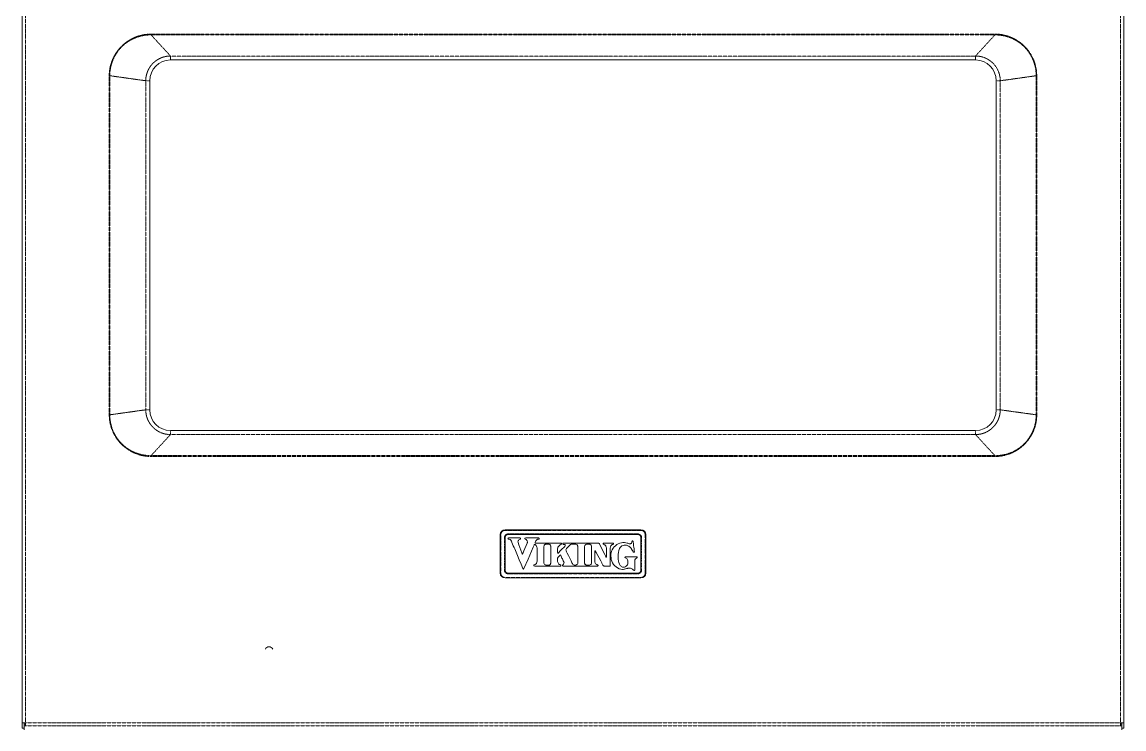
# Model space of a CAD drawing. Header units: millimetres. Extents: x 60499 to 556746, y 248297 to 497145.
# Drawn here: x 245578 to 267835, y 441948 to 456224 of the extents above; entities that cross this region are included whole.
import ezdxf

# ---------------------------------------------------------------- set-up
doc = ezdxf.new("R2010")
doc.units = ezdxf.units.MM
doc.linetypes.add('PHANTOM', pattern=[20, 10, -2, 2, -2, 2, -2])

msp = doc.modelspace()

# ---------------------------------------------------------------- linework, layer by layer
at = {"color": 7, "lineweight": 13, "ltscale": 0.03937}
for p, q in [((245578, 458463), (245578, 442073)), ((267835, 458463), (267835, 442073)), ((248577, 455458), (264836, 455458)), ((248157, 448393), (248157, 455038)), ((265256, 455038), (265256, 448393)), ((264836, 447974), (248577, 447974)), ((255237, 445095), (255237, 445872)), ((255335, 445970), (258078, 445970)), ((258014, 445873), (255399, 445873)), ((258176, 445872), (258176, 445095)), ((258078, 444997), (255335, 444997)), ((255399, 445094), (258014, 445094))]:
    msp.add_line(p, q, dxfattribs=at)
at = {"color": 7, "linetype": 'PHANTOM', "lineweight": 13, "ltscale": 0.03937}
for p, q in [((245647, 458461), (245647, 442073)), ((267766, 458461), (267766, 442073)), ((248185, 455981), (265228, 455981)), ((248185, 455963), (265228, 455963)), ((248577, 455538), (264836, 455538)), ((248577, 455538), (264836, 455538)), ((247340, 448292), (247340, 455140)), ((248077, 455038), (247350, 455140)), ((247350, 448292), (247350, 455140)), ((248077, 448393), (248077, 455038)), ((248077, 448393), (248077, 455038)), ((265336, 455038), (266063, 455140)), ((265336, 455038), (265336, 448393)), ((265336, 455038), (265336, 448393)), ((266063, 455140), (266063, 448292)), ((266073, 455140), (266073, 448292)), ((248077, 448393), (247350, 448292)), ((265336, 448393), (266063, 448292)), ((264836, 447894), (248577, 447894)), ((264836, 447894), (248577, 447894)), ((265228, 447468), (248185, 447468)), ((265228, 447450), (248185, 447450)), ((255250, 445094), (255250, 445873)), ((255335, 445958), (258078, 445958)), ((258014, 445887), (255399, 445887)), ((258163, 445873), (258163, 445094)), ((258078, 445008), (255335, 445008)), ((255399, 445080), (258014, 445080)), ((267766, 442073), (245647, 442073)), ((267766, 442011), (245647, 442011))]:
    msp.add_line(p, q, dxfattribs=at)
at = {"color": 7, "linetype": 'PHANTOM', "lineweight": 13, "ltscale": 0.000533}
for p, q in [((248185, 455963), (248185, 455981)), ((265228, 455963), (265228, 455981)), ((248185, 447468), (248185, 447450)), ((265228, 447468), (265228, 447450))]:
    msp.add_line(p, q, dxfattribs=at)
at = {"color": 7, "linetype": 'PHANTOM', "lineweight": 13, "ltscale": 0.017224}
for p, q in [((248577, 455538), (248185, 455963)), ((264836, 455538), (265228, 455963)), ((248577, 447894), (248185, 447468)), ((264836, 447894), (265228, 447468))]:
    msp.add_line(p, q, dxfattribs=at)
at = {"color": 7, "linetype": 'PHANTOM', "lineweight": 13, "ltscale": 0.002375}
for p, q in [((248577, 455458), (248577, 455538)), ((264836, 455458), (264836, 455538)), ((248157, 455038), (248077, 455038)), ((265256, 455038), (265336, 455038)), ((248157, 448393), (248077, 448393)), ((265256, 448393), (265336, 448393)), ((248577, 447974), (248577, 447894)), ((264836, 447974), (264836, 447894))]:
    msp.add_line(p, q, dxfattribs=at)
at = {"color": 7, "linetype": 'PHANTOM', "lineweight": 13, "ltscale": 6e-06}
for p, q in [((248577, 455538), (248577, 455538)), ((264836, 455538), (264836, 455538)), ((248577, 447894), (248577, 447894)), ((264836, 447894), (264836, 447894))]:
    msp.add_line(p, q, dxfattribs=at)
at = {"color": 7, "linetype": 'PHANTOM', "lineweight": 13, "ltscale": 3e-06}
for p, q in [((248077, 455038), (248077, 455038)), ((265336, 455038), (265336, 455038)), ((248077, 448393), (248077, 448393)), ((265336, 448393), (265336, 448393))]:
    msp.add_line(p, q, dxfattribs=at)
at = {"color": 7, "linetype": 'PHANTOM', "lineweight": 13, "ltscale": 0.019357}
for p, q in [((255321, 445808), (255321, 445158)), ((258092, 445158), (258092, 445808))]:
    msp.add_line(p, q, dxfattribs=at)
at = {"color": 7, "lineweight": 13, "ltscale": 0.019292}
for p, q in [((255334, 445807), (255334, 445159)), ((258079, 445159), (258079, 445807))]:
    msp.add_line(p, q, dxfattribs=at)
at = {"color": 7, "linetype": 'PHANTOM', "lineweight": 13, "ltscale": 0.000342}
for p, q in [((255335, 445970), (255335, 445958)), ((258078, 445970), (258078, 445958)), ((255335, 444997), (255335, 445008)), ((258078, 444997), (258078, 445008))]:
    msp.add_line(p, q, dxfattribs=at)
at = {"color": 7, "linetype": 'PHANTOM', "lineweight": 13, "ltscale": 0.000429}
for p, q in [((255399, 445873), (255399, 445887)), ((258014, 445873), (258014, 445887)), ((255399, 445094), (255399, 445080)), ((258014, 445094), (258014, 445080))]:
    msp.add_line(p, q, dxfattribs=at)
at = {"color": 7, "lineweight": 13, "ltscale": 0.005341}
msp.add_line((255610, 445807), (255431, 445807), dxfattribs=at)
at = {"color": 7, "lineweight": 13, "ltscale": 5.2e-05}
msp.add_line((255753, 445807), (255751, 445806), dxfattribs=at)
at = {"color": 7, "lineweight": 13, "ltscale": 0.004971}
msp.add_line((255962, 445807), (255795, 445807), dxfattribs=at)
at = {"color": 7, "lineweight": 13, "ltscale": 3.7e-05}
msp.add_line((256005, 445807), (256004, 445807), dxfattribs=at)
at = {"color": 7, "lineweight": 13, "ltscale": 2.3e-05}
for p, q in [((255913, 445647), (255914, 445648)), ((257186, 445267), (257185, 445267))]:
    msp.add_line(p, q, dxfattribs=at)
at = {"color": 7, "lineweight": 13, "ltscale": 4.7e-05}
msp.add_line((255940, 445710), (255941, 445711), dxfattribs=at)
at = {"color": 7, "lineweight": 13, "ltscale": 0.01452}
msp.add_line((256463, 445701), (255975, 445701), dxfattribs=at)
at = {"color": 7, "lineweight": 13, "ltscale": 0.008055}
msp.add_line((255981, 445604), (255981, 445334), dxfattribs=at)
at = {"color": 7, "lineweight": 13, "ltscale": 1.7e-05}
for p, q in [((256022, 445798), (256022, 445799)), ((257803, 445703), (257802, 445703)), ((257620, 445479), (257620, 445480))]:
    msp.add_line(p, q, dxfattribs=at)
at = {"color": 7, "lineweight": 13, "ltscale": 0.00018}
msp.add_line((256119, 445590), (256119, 445584), dxfattribs=at)
at = {"color": 7, "lineweight": 13, "ltscale": 0.00151}
msp.add_line((256163, 445680), (256214, 445680), dxfattribs=at)
at = {"color": 7, "lineweight": 13, "ltscale": 1.3e-05}
msp.add_line((256401, 445617), (256401, 445618), dxfattribs=at)
at = {"color": 7, "lineweight": 13, "ltscale": 1.4e-05}
for p, q in [((256469, 445681), (256470, 445682)), ((255915, 445246), (255915, 445245)), ((255942, 445267), (255942, 445267))]:
    msp.add_line(p, q, dxfattribs=at)
at = {"color": 7, "lineweight": 13, "ltscale": 0.018014}
msp.add_line((257147, 445701), (256542, 445701), dxfattribs=at)
at = {"color": 7, "lineweight": 13, "ltscale": 0.000793}
msp.add_line((256628, 445644), (256647, 445663), dxfattribs=at)
at = {"color": 7, "lineweight": 13, "ltscale": 7.6e-05}
msp.add_line((256744, 445681), (256747, 445681), dxfattribs=at)
at = {"color": 7, "lineweight": 13, "ltscale": 2.9e-05}
for p, q in [((256777, 445676), (256778, 445675)), ((256800, 445650), (256800, 445649))]:
    msp.add_line(p, q, dxfattribs=at)
at = {"color": 7, "lineweight": 13, "ltscale": 4.4e-05}
msp.add_line((256978, 445679), (256980, 445680), dxfattribs=at)
at = {"color": 7, "lineweight": 13, "ltscale": 9.1e-05}
for p, q in [((257215, 445701), (257212, 445701)), ((257459, 445572), (257459, 445575)), ((256253, 445283), (256254, 445286))]:
    msp.add_line(p, q, dxfattribs=at)
at = {"color": 7, "lineweight": 13, "ltscale": 5.3e-05}
msp.add_line((257240, 445683), (257239, 445684), dxfattribs=at)
at = {"color": 7, "lineweight": 13, "ltscale": 0.007044}
msp.add_line((257347, 445472), (257240, 445683), dxfattribs=at)
at = {"color": 7, "lineweight": 13, "ltscale": 0.00434}
msp.add_line((257482, 445701), (257336, 445701), dxfattribs=at)
at = {"color": 7, "lineweight": 13, "ltscale": 2e-05}
msp.add_line((257349, 445666), (257349, 445666), dxfattribs=at)
at = {"color": 7, "lineweight": 13, "ltscale": 0.005628}
msp.add_line((257380, 445604), (257380, 445415), dxfattribs=at)
at = {"color": 7, "lineweight": 13, "ltscale": 3.1e-05}
msp.add_line((255671, 445506), (255671, 445507), dxfattribs=at)
at = {"color": 7, "lineweight": 13, "ltscale": 4.6e-05}
for p, q in [((255697, 445506), (255696, 445505)), ((256209, 445257), (256211, 445257))]:
    msp.add_line(p, q, dxfattribs=at)
at = {"color": 7, "lineweight": 13, "ltscale": 0.000699}
msp.add_line((256258, 445377), (256257, 445401), dxfattribs=at)
at = {"color": 7, "lineweight": 13, "ltscale": 1.6e-05}
msp.add_line((256396, 445554), (256396, 445555), dxfattribs=at)
at = {"color": 7, "lineweight": 13, "ltscale": 0.000926}
msp.add_line((256396, 445523), (256396, 445554), dxfattribs=at)
at = {"color": 7, "lineweight": 13, "ltscale": 2.8e-05}
for p, q in [((256396, 445522), (256396, 445523)), ((256503, 445361), (256503, 445360))]:
    msp.add_line(p, q, dxfattribs=at)
at = {"color": 7, "lineweight": 13, "ltscale": 0.001124}
msp.add_line((256396, 445333), (256396, 445371), dxfattribs=at)
at = {"color": 7, "lineweight": 13, "ltscale": 5.5e-05}
msp.add_line((256942, 445568), (256942, 445570), dxfattribs=at)
at = {"color": 7, "lineweight": 13, "ltscale": 2.6e-05}
for p, q in [((257079, 445369), (257079, 445368)), ((256525, 445308), (256525, 445307))]:
    msp.add_line(p, q, dxfattribs=at)
at = {"color": 7, "lineweight": 13, "ltscale": 0.006367}
msp.add_line((257146, 445334), (257146, 445547), dxfattribs=at)
at = {"color": 7, "lineweight": 13, "ltscale": 0.000542}
msp.add_line((257164, 445526), (257173, 445510), dxfattribs=at)
at = {"color": 7, "lineweight": 13, "ltscale": 0.00046}
msp.add_line((257354, 445458), (257347, 445472), dxfattribs=at)
at = {"color": 7, "lineweight": 13, "ltscale": 0.000458}
msp.add_line((257361, 445444), (257354, 445458), dxfattribs=at)
at = {"color": 7, "lineweight": 13, "ltscale": 0.004285}
msp.add_line((257459, 445428), (257459, 445572), dxfattribs=at)
at = {"color": 7, "lineweight": 13, "ltscale": 0.004378}
msp.add_line((257459, 445281), (257459, 445428), dxfattribs=at)
at = {"color": 7, "lineweight": 13, "ltscale": 0.006506}
msp.add_line((257990, 445424), (257771, 445424), dxfattribs=at)
at = {"color": 7, "lineweight": 13, "ltscale": 6e-05}
msp.add_line((257963, 445378), (257964, 445380), dxfattribs=at)
at = {"color": 7, "lineweight": 13, "ltscale": 2.7e-05}
msp.add_line((257992, 445399), (257992, 445399), dxfattribs=at)
at = {"color": 7, "lineweight": 13, "ltscale": 1e-05}
msp.add_line((255693, 445189), (255693, 445188), dxfattribs=at)
at = {"color": 7, "lineweight": 13, "ltscale": 3.3e-05}
for p, q in [((255715, 445189), (255716, 445190)), ((257662, 445250), (257661, 445251))]:
    msp.add_line(p, q, dxfattribs=at)
at = {"color": 7, "lineweight": 13, "ltscale": 0.00942}
msp.add_line((255952, 445236), (256269, 445236), dxfattribs=at)
at = {"color": 7, "lineweight": 13, "ltscale": 0.000211}
msp.add_line((256120, 445359), (256120, 445352), dxfattribs=at)
at = {"color": 7, "lineweight": 13, "ltscale": 0.000252}
msp.add_line((256520, 445236), (256528, 445236), dxfattribs=at)
at = {"color": 7, "lineweight": 13, "ltscale": 8.2e-05}
msp.add_line((256974, 445258), (256972, 445259), dxfattribs=at)
at = {"color": 7, "lineweight": 13, "ltscale": 3.2e-05}
msp.add_line((257041, 445257), (257040, 445257), dxfattribs=at)
at = {"color": 7, "lineweight": 13, "ltscale": 6.2e-05}
msp.add_line((257079, 445303), (257079, 445301), dxfattribs=at)
at = {"color": 7, "lineweight": 13, "ltscale": 0.001209}
msp.add_line((257120, 445236), (257160, 445236), dxfattribs=at)
at = {"color": 7, "lineweight": 13, "ltscale": 0.000199}
msp.add_line((257289, 445300), (257292, 445294), dxfattribs=at)
at = {"color": 7, "lineweight": 13, "ltscale": 0.001235}
msp.add_line((257292, 445294), (257312, 445257), dxfattribs=at)
at = {"color": 7, "lineweight": 13, "ltscale": 0.002181}
msp.add_line((257351, 445236), (257425, 445236), dxfattribs=at)
at = {"color": 7, "lineweight": 13, "ltscale": 0.000297}
msp.add_line((257425, 445236), (257435, 445236), dxfattribs=at)
at = {"color": 7, "lineweight": 13, "ltscale": 0.000112}
msp.add_line((257459, 445277), (257459, 445281), dxfattribs=at)
at = {"color": 7, "lineweight": 13, "ltscale": 0.000145}
msp.add_line((257768, 445226), (257764, 445224), dxfattribs=at)
at = {"color": 7, "lineweight": 13, "ltscale": 0.00019}
msp.add_line((257926, 445158), (257931, 445154), dxfattribs=at)
at = {"color": 7, "lineweight": 13, "ltscale": 0.00205}
for p, q in [((245647, 442073), (245578, 442073)), ((267766, 442073), (267835, 442073))]:
    msp.add_line(p, q, dxfattribs=at)
at = {"color": 7, "lineweight": 13, "ltscale": 0.0032}
for p, q in [((245578, 441966), (245578, 442073)), ((267795, 441966), (267795, 442073)), ((267835, 441966), (267835, 442073))]:
    msp.add_line(p, q, dxfattribs=at)
at = {"color": 7, "lineweight": 13, "ltscale": 0.00077}
msp.add_line((245618, 442047), (245618, 442073), dxfattribs=at)
at = {"color": 7, "lineweight": 13, "ltscale": 0.001088}
for p, q in [((245618, 442011), (245618, 442047)), ((267795, 442011), (267795, 442047))]:
    msp.add_line(p, q, dxfattribs=at)
at = {"color": 7, "lineweight": 13, "ltscale": 0.00085}
for p, q in [((245647, 442047), (245618, 442047)), ((267795, 442047), (267766, 442047)), ((245647, 442011), (245618, 442011)), ((267795, 442011), (267766, 442011))]:
    msp.add_line(p, q, dxfattribs=at)
at = {"color": 7, "lineweight": 13, "ltscale": 0.001858}
for p, q in [((245647, 442011), (245647, 442073)), ((267766, 442011), (267766, 442073))]:
    msp.add_line(p, q, dxfattribs=at)
at = {"color": 7, "lineweight": 13, "ltscale": 0.0012}
for p, q in [((245578, 441966), (245618, 441966)), ((267835, 441966), (267795, 441966))]:
    msp.add_line(p, q, dxfattribs=at)
at = {"color": 7, "lineweight": 13, "ltscale": 0.002397}
for p, q in [((245618, 441930), (245618, 442011)), ((267795, 442011), (267795, 441930))]:
    msp.add_line(p, q, dxfattribs=at)
at = {"color": 7, "linetype": 'PHANTOM', "lineweight": 13, "ltscale": 0.03937}
for points in [[(247340, 455140), (247340, 455169), (247343, 455216), (247351, 455279), (247364, 455342), (247382, 455404), (247405, 455465), (247432, 455523), (247464, 455579), (247499, 455632), (247539, 455683), (247583, 455731), (247630, 455775), (247680, 455815), (247733, 455851), (247789, 455883), (247847, 455911), (247907, 455935), (247969, 455953), (248032, 455967), (248096, 455976), (248154, 455980), (248185, 455981)], [(247350, 455140), (247352, 455194), (247357, 455247), (247366, 455301), (247378, 455353), (247396, 455412), (247419, 455469), (247445, 455525), (247476, 455578), (247511, 455629), (247549, 455677), (247591, 455723), (247636, 455765), (247684, 455803), (247735, 455838), (247788, 455868), (247844, 455895), (247901, 455918), (247960, 455936), (248012, 455948), (248065, 455956), (248118, 455962), (248151, 455963), (248185, 455963)], [(266073, 455140), (266071, 455204), (266064, 455268), (266051, 455331), (266034, 455393), (266013, 455454), (265986, 455512), (265956, 455569), (265921, 455623), (265882, 455674), (265839, 455722), (265792, 455767), (265743, 455808), (265690, 455845), (265635, 455878), (265577, 455906), (265517, 455931), (265456, 455950), (265393, 455965), (265355, 455972), (265316, 455976), (265258, 455980), (265228, 455981)], [(266063, 455140), (266060, 455201), (266054, 455263), (266042, 455323), (266026, 455383), (266006, 455441), (265982, 455497), (265953, 455552), (265920, 455604), (265884, 455654), (265843, 455700), (265800, 455744), (265753, 455784), (265704, 455821), (265652, 455854), (265604, 455879), (265555, 455901), (265505, 455920), (265453, 455936), (265401, 455948), (265348, 455956), (265295, 455962), (265262, 455963), (265228, 455963)], [(247340, 448292), (247342, 448227), (247349, 448163), (247362, 448100), (247379, 448038), (247400, 447978), (247427, 447919), (247457, 447863), (247492, 447809), (247531, 447757), (247574, 447709), (247621, 447665), (247670, 447624), (247723, 447587), (247778, 447554), (247836, 447525), (247896, 447501), (247957, 447481), (248020, 447466), (248058, 447460), (248097, 447455), (248155, 447451), (248185, 447450)], [(247350, 448292), (247353, 448230), (247359, 448169), (247371, 448108), (247387, 448049), (247407, 447990), (247431, 447934), (247460, 447879), (247493, 447827), (247529, 447778), (247569, 447731), (247613, 447687), (247660, 447647), (247709, 447610), (247761, 447578), (247809, 447552), (247858, 447530), (247908, 447511), (247959, 447496), (248012, 447484), (248065, 447475), (248118, 447470), (248151, 447468), (248185, 447468)], [(265228, 447468), (265290, 447469), (265351, 447475), (265411, 447486), (265471, 447500), (265529, 447520), (265585, 447543), (265640, 447571), (265693, 447603), (265743, 447639), (265790, 447678), (265834, 447721), (265875, 447767), (265912, 447816), (265946, 447868), (265972, 447915), (265995, 447964), (266015, 448014), (266031, 448065), (266044, 448118), (266054, 448171), (266060, 448224), (266062, 448258), (266063, 448292)], [(265228, 447450), (265293, 447453), (265357, 447460), (265421, 447472), (265483, 447489), (265544, 447511), (265603, 447537), (265660, 447568), (265714, 447603), (265765, 447642), (265814, 447684), (265858, 447731), (265900, 447780), (265937, 447833), (265970, 447888), (265999, 447945), (266023, 448005), (266043, 448066), (266057, 448129), (266064, 448167), (266069, 448205), (266073, 448263), (266073, 448292)], [(255237, 445872), (255237, 445872), (255237, 445872), (255237, 445872), (255237, 445872), (255240, 445873), (255250, 445873)], [(255334, 445807), (255334, 445807), (255334, 445807), (255334, 445807), (255333, 445808), (255330, 445808), (255321, 445808)], [(258079, 445807), (258079, 445807), (258079, 445807), (258079, 445807), (258080, 445808), (258083, 445808), (258092, 445808)], [(258176, 445872), (258176, 445872), (258176, 445872), (258176, 445872), (258176, 445872), (258173, 445873), (258163, 445873)], [(255334, 445159), (255334, 445159), (255334, 445159), (255334, 445159), (255333, 445159), (255330, 445158), (255321, 445158)], [(258079, 445159), (258079, 445159), (258079, 445159), (258079, 445159), (258080, 445159), (258083, 445158), (258092, 445158)], [(255237, 445095), (255237, 445095), (255237, 445095), (255237, 445095), (255237, 445095), (255240, 445094), (255250, 445094)], [(258176, 445095), (258176, 445095), (258176, 445095), (258176, 445095), (258176, 445095), (258173, 445094), (258163, 445094)]]:
    msp.add_lwpolyline(points, dxfattribs=at)
at = {"color": 7, "lineweight": 13, "ltscale": 0.03937}
for points in [[(255431, 445807), (255420, 445807), (255409, 445806)], [(255632, 445806), (255625, 445807), (255610, 445807)], [(255751, 445806), (255743, 445804), (255736, 445800), (255733, 445795), (255735, 445790), (255738, 445786), (255743, 445782)], [(255795, 445807), (255767, 445807), (255753, 445807)], [(256004, 445807), (255990, 445807), (255962, 445807)], [(256022, 445799), (256019, 445802), (256016, 445805), (256009, 445807), (256005, 445807)], [(255401, 445804), (255396, 445800), (255393, 445795), (255394, 445791), (255396, 445787), (255401, 445784), (255404, 445783)], [(255404, 445783), (255420, 445781), (255434, 445774), (255442, 445767), (255450, 445760), (255462, 445742), (255468, 445729), (255474, 445714)], [(255596, 445717), (255595, 445731), (255598, 445745), (255605, 445757), (255614, 445766), (255623, 445774), (255638, 445782)], [(255638, 445782), (255643, 445785), (255646, 445789), (255648, 445793), (255647, 445797), (255645, 445801), (255640, 445804)], [(255781, 445699), (255714, 445545), (255697, 445506)], [(255716, 445190), (255798, 445380), (255900, 445617), (255913, 445647)], [(255743, 445782), (255760, 445772), (255768, 445765), (255775, 445757), (255780, 445750), (255784, 445742), (255786, 445729), (255785, 445716)], [(255914, 445648), (255919, 445659), (255922, 445665), (255928, 445672), (255933, 445676)], [(255933, 445676), (255942, 445672), (255949, 445667), (255962, 445654), (255971, 445639), (255978, 445622), (255981, 445604)], [(255941, 445711), (255950, 445733), (255956, 445744), (255966, 445758), (255973, 445767), (255982, 445773), (255991, 445778), (256001, 445782), (256013, 445783)], [(255964, 445701), (255953, 445702), (255949, 445702), (255945, 445704), (255943, 445705)], [(256013, 445783), (256016, 445784), (256020, 445787), (256022, 445790), (256023, 445794), (256022, 445798)], [(256121, 445644), (256119, 445634), (256119, 445612), (256119, 445590)], [(256163, 445680), (256153, 445679), (256143, 445676), (256137, 445672), (256131, 445666), (256126, 445659), (256122, 445650), (256121, 445644)], [(256256, 445646), (256252, 445657), (256245, 445667), (256236, 445674), (256226, 445678), (256214, 445680)], [(256257, 445401), (256258, 445510), (256258, 445617)], [(256396, 445555), (256396, 445586), (256398, 445605), (256399, 445613), (256401, 445617)], [(256401, 445618), (256411, 445634), (256426, 445649), (256444, 445663)], [(256540, 445633), (256470, 445563), (256401, 445493)], [(256444, 445663), (256461, 445675), (256469, 445681)], [(256475, 445695), (256474, 445698), (256470, 445701), (256468, 445701), (256463, 445701)], [(256470, 445682), (256474, 445686), (256475, 445689), (256475, 445695)], [(256499, 445687), (256501, 445682), (256505, 445679), (256509, 445676), (256511, 445676)], [(256526, 445701), (256516, 445701), (256509, 445699)], [(256511, 445676), (256528, 445674), (256535, 445672), (256541, 445670), (256545, 445667), (256548, 445663), (256549, 445657), (256549, 445652), (256547, 445645), (256540, 445633)], [(256578, 445525), (256570, 445542), (256566, 445550), (256564, 445563), (256567, 445576), (256575, 445589)], [(256575, 445589), (256589, 445606), (256605, 445622), (256622, 445637)], [(256647, 445663), (256657, 445671), (256669, 445678), (256676, 445679)], [(256676, 445679), (256690, 445681), (256717, 445681), (256744, 445681)], [(256747, 445681), (256761, 445680), (256767, 445679), (256777, 445676)], [(256778, 445675), (256788, 445669), (256796, 445659), (256800, 445650)], [(256800, 445649), (256801, 445638), (256802, 445613)], [(256802, 445613), (256803, 445562), (256803, 445512)], [(256941, 445634), (256943, 445646), (256948, 445658), (256956, 445668), (256966, 445675), (256978, 445679)], [(256942, 445570), (256941, 445612), (256941, 445634)], [(257045, 445679), (257055, 445675), (257064, 445669), (257071, 445661), (257077, 445648), (257079, 445633), (257080, 445630)], [(257080, 445630), (257080, 445588), (257080, 445503), (257079, 445369)], [(257212, 445701), (257180, 445701), (257147, 445701)], [(257231, 445696), (257227, 445699), (257219, 445701), (257215, 445701)], [(257239, 445684), (257234, 445692), (257231, 445696)], [(257336, 445701), (257324, 445700), (257318, 445697), (257315, 445694), (257314, 445690), (257315, 445686), (257317, 445683)], [(257317, 445683), (257317, 445682), (257319, 445681), (257325, 445677), (257346, 445668), (257349, 445666)], [(257349, 445666), (257356, 445661), (257362, 445654), (257367, 445646), (257372, 445638), (257377, 445621), (257380, 445604)], [(257459, 445575), (257460, 445604), (257462, 445619), (257466, 445633), (257472, 445647)], [(257748, 445712), (257715, 445712), (257683, 445708), (257651, 445699), (257621, 445687), (257591, 445670), (257563, 445649), (257539, 445625), (257518, 445598), (257500, 445568), (257487, 445539), (257478, 445507), (257473, 445475), (257473, 445442)], [(257501, 445672), (257508, 445673), (257514, 445675), (257520, 445677), (257524, 445683), (257526, 445690)], [(257526, 445690), (257524, 445694), (257520, 445697), (257517, 445699), (257506, 445701)], [(257620, 445480), (257624, 445514), (257631, 445549), (257639, 445571), (257649, 445593), (257662, 445613), (257677, 445630), (257696, 445644), (257718, 445654), (257741, 445659)], [(257741, 445659), (257766, 445660), (257790, 445657), (257812, 445649), (257833, 445638), (257846, 445628), (257859, 445617), (257872, 445604), (257884, 445589), (257904, 445560), (257920, 445529)], [(257802, 445703), (257776, 445710), (257748, 445712)], [(257855, 445685), (257839, 445687), (257828, 445691), (257815, 445697), (257803, 445703)], [(257897, 445732), (257894, 445717), (257891, 445710), (257885, 445700), (257881, 445695), (257876, 445690), (257869, 445687), (257862, 445686), (257855, 445685)], [(257918, 445743), (257914, 445747), (257913, 445748), (257909, 445748), (257907, 445747), (257904, 445744), (257899, 445736), (257897, 445732)], [(257925, 445712), (257922, 445730), (257919, 445739)], [(255584, 445452), (255621, 445364), (255657, 445277), (255693, 445189)], [(255683, 445478), (255681, 445479), (255679, 445483), (255675, 445495), (255671, 445506)], [(255696, 445505), (255690, 445491), (255688, 445485), (255684, 445480), (255683, 445478)], [(256119, 445584), (256120, 445405), (256120, 445359)], [(256257, 445306), (256258, 445350), (256258, 445377)], [(256401, 445493), (256399, 445495), (256397, 445500), (256396, 445510), (256396, 445522)], [(256396, 445371), (256396, 445382), (256396, 445394), (256397, 445402), (256398, 445405), (256398, 445408), (256399, 445409)], [(256425, 445436), (256433, 445445), (256441, 445455), (256451, 445463)], [(256451, 445463), (256452, 445462), (256454, 445459), (256459, 445451), (256465, 445438)], [(256670, 445340), (256614, 445453), (256591, 445501), (256578, 445525)], [(256803, 445374), (256803, 445339), (256803, 445305)], [(256941, 445307), (256942, 445490), (256942, 445568)], [(257079, 445368), (257080, 445325), (257079, 445303)], [(257146, 445547), (257151, 445546), (257155, 445544), (257158, 445540), (257162, 445532)], [(257173, 445510), (257266, 445342), (257289, 445300)], [(257380, 445415), (257379, 445416), (257376, 445418), (257372, 445424), (257363, 445440), (257361, 445444)], [(257473, 445442), (257474, 445406), (257480, 445370), (257491, 445335), (257507, 445303), (257526, 445272), (257550, 445245), (257576, 445221), (257606, 445200), (257639, 445184), (257673, 445172)], [(257661, 445251), (257653, 445264), (257646, 445278), (257635, 445308), (257627, 445339), (257622, 445375), (257619, 445411), (257619, 445446), (257620, 445479)], [(257756, 445414), (257756, 445411), (257758, 445409), (257762, 445405), (257768, 445401)], [(257771, 445424), (257763, 445422), (257758, 445418)], [(257768, 445401), (257783, 445396), (257794, 445387), (257803, 445375), (257809, 445361), (257813, 445342), (257815, 445323)], [(257920, 445529), (257923, 445524), (257928, 445519), (257933, 445516), (257938, 445515), (257942, 445518), (257947, 445524)], [(257953, 445307), (257953, 445321), (257953, 445343), (257955, 445358), (257956, 445365), (257959, 445372), (257963, 445378)], [(257964, 445380), (257971, 445385), (257986, 445395), (257992, 445399)], [(257992, 445399), (257998, 445405), (258002, 445411), (258002, 445417), (257999, 445422), (257993, 445424), (257990, 445424)], [(255693, 445188), (255695, 445183), (255698, 445180), (255702, 445178), (255705, 445178), (255709, 445179), (255711, 445182), (255715, 445189)], [(255923, 445261), (255918, 445259), (255916, 445257), (255914, 445251), (255915, 445246)], [(255915, 445245), (255917, 445243), (255921, 445240), (255925, 445239), (255933, 445237), (255949, 445236), (255952, 445236)], [(255942, 445267), (255932, 445264), (255923, 445261)], [(255981, 445334), (255977, 445316), (255971, 445298), (255967, 445289), (255961, 445282), (255952, 445273), (255942, 445267)], [(256120, 445352), (256119, 445324), (256119, 445304)], [(256157, 445257), (256174, 445255), (256186, 445255), (256209, 445257)], [(256211, 445257), (256223, 445258), (256229, 445259), (256237, 445262), (256245, 445269), (256251, 445278), (256253, 445283)], [(256254, 445286), (256256, 445293), (256257, 445306)], [(256269, 445236), (256340, 445236), (256412, 445236)], [(256434, 445268), (256427, 445272), (256421, 445277), (256411, 445289), (256404, 445303), (256399, 445318), (256396, 445333)], [(256412, 445236), (256437, 445236), (256448, 445237)], [(256453, 445261), (256445, 445264), (256437, 445266)], [(256455, 445238), (256459, 445240), (256461, 445242), (256462, 445246)], [(256498, 445259), (256494, 445254), (256493, 445252), (256492, 445247), (256493, 445244), (256496, 445241), (256501, 445239)], [(256525, 445307), (256524, 445299), (256521, 445291), (256514, 445276), (256502, 445263), (256498, 445259)], [(256501, 445239), (256507, 445237), (256520, 445236)], [(256503, 445360), (256511, 445346), (256520, 445324), (256524, 445313), (256525, 445308)], [(256528, 445236), (256642, 445236), (257120, 445236)], [(256701, 445278), (256695, 445286), (256686, 445304), (256670, 445340)], [(256762, 445258), (256747, 445257), (256739, 445256), (256728, 445258), (256716, 445263), (256706, 445272), (256701, 445278)], [(256803, 445305), (256801, 445291), (256796, 445278), (256787, 445268), (256776, 445261), (256762, 445258)], [(256972, 445259), (256965, 445262), (256958, 445266), (256953, 445271), (256948, 445278), (256945, 445286), (256942, 445295), (256941, 445307)], [(257040, 445257), (257029, 445256), (257007, 445256), (256990, 445256), (256974, 445258)], [(257079, 445301), (257077, 445289), (257072, 445277), (257064, 445268), (257054, 445261), (257041, 445257)], [(257164, 445284), (257157, 445294), (257152, 445306), (257148, 445319), (257146, 445334)], [(257180, 445236), (257195, 445237), (257203, 445237)], [(257208, 445258), (257200, 445263), (257193, 445264), (257186, 445267)], [(257206, 445238), (257209, 445240), (257212, 445244), (257212, 445248), (257212, 445252), (257209, 445256)], [(257312, 445257), (257318, 445248), (257322, 445244)], [(257328, 445240), (257335, 445238), (257351, 445236)], [(257435, 445236), (257443, 445236), (257450, 445237), (257456, 445241), (257458, 445244)], [(257459, 445248), (257460, 445260), (257459, 445277)], [(257764, 445224), (257749, 445217), (257734, 445213), (257718, 445213), (257704, 445216), (257690, 445223), (257678, 445232), (257670, 445241), (257662, 445250)], [(257673, 445172), (257705, 445170), (257720, 445171), (257741, 445174)], [(257749, 445176), (257787, 445186), (257807, 445190)], [(257815, 445323), (257814, 445295), (257811, 445282), (257805, 445264), (257795, 445249), (257783, 445237), (257768, 445226)], [(257823, 445193), (257843, 445195), (257853, 445195), (257867, 445193), (257882, 445188), (257895, 445180)], [(257895, 445180), (257906, 445173), (257926, 445158)], [(257931, 445154), (257939, 445150), (257943, 445149)], [(257943, 445149), (257949, 445150), (257952, 445152), (257953, 445154), (257953, 445161)]]:
    msp.add_lwpolyline(points, dxfattribs=at)
at = {"color": 7, "linetype": 'PHANTOM', "lineweight": 13, "ltscale": 0.03937}
for centre, radius, start, end in [((248577, 455038), 500, 90.0056, 179.9993), ((248577, 455038), 500, 90.0192, 179.9934), ((264836, 455038), 500, 0.0012, 89.9937), ((264836, 455038), 500, 0.0066, 89.9808), ((248577, 448393), 500, 180.0021, 269.9921), ((248577, 448393), 500, 180.0066, 269.9808), ((264836, 448393), 500, 270.0056, 359.9992), ((264836, 448393), 500, 270.0192, 359.9934), ((255335, 445873), 85.1, 90.1086, 180.1084), ((255399, 445809), 78.5, 90.1093, 180.109), ((258014, 445809), 78.5, 359.891, 89.8907), ((258078, 445873), 85.1, 359.8916, 89.8914), ((255399, 445158), 78.5, 179.8906, 269.8903), ((258014, 445158), 78.5, 270.1097, 0.1094), ((255335, 445093), 85.1, 179.8911, 269.8909), ((258078, 445093), 85.1, 270.1091, 0.1089)]:
    msp.add_arc(centre, radius, start, end, dxfattribs=at)
at = {"color": 7, "lineweight": 13, "ltscale": 0.03937}
for centre, radius, start, end in [((248577, 455038), 420, 90.0099, 179.9959), ((264836, 455038), 420, 0.0001, 89.9937), ((248577, 448393), 420, 180.0018, 269.9927), ((264836, 448393), 420, 270.0099, 359.9959), ((255335, 445872), 98, 90, 180), ((255399, 445807), 65.3, 90, 180), ((258014, 445807), 65.3, 0, 90), ((258078, 445872), 98, 0, 90), ((255412, 445780), 26.7, 97.873, 114.5663), ((316482, 470978), 66032, 202.49466, 202.74171), ((213931, 430669), 44299, 19.5695, 19.8571), ((255625, 445770), 37.5, 67.2155, 78.6772), ((255737, 445720), 48.7, 334.6968, 355.5425), ((255903, 445683), 45.8, 29.0651, 35.9273), ((255965, 446009), 308, 269.7305, 271.7608), ((256183, 445630), 74.2, 1.2711, 13.0078), ((255838, 445619), 420, 359.7322, 1.6171), ((256507, 445689), 7.8, 134.7347, 195.2741), ((256515, 445680), 19.9, 108.0802, 132.9949), ((256531, 445266), 435, 88.6177, 90.782), ((256428, 445835), 277, 314.4519, 316.3756), ((257010, 445457), 224, 89.3895, 97.7011), ((257009, 445414), 267, 83.2971, 89.2593), ((257031, 445613), 67.6, 78.6196, 82.7609), ((257522, 445618), 57.4, 113.5946, 150.6276), ((257493, 445133), 569, 89.4418, 91.0734), ((257496, 445578), 124, 85.336, 89.1146), ((257508, 445652), 21.2, 108.2091, 114.6538), ((257869, 445719), 54.6, 21.5598, 25.9621), ((256658, 445561), 1276, 5.2516, 6.8201), ((258910, 445770), 986, 185.4006, 187.0448), ((247202, 444292), 10815, 6.5386, 7.2086), ((255967, 445850), 618, 314.3801, 317.8797), ((248813, 441628), 8548, 25.8933, 26.4704), ((278609, 445416), 21807, 179.7497, 180.1107), ((257229, 445558), 72.1, 201.5536, 206.2713), ((257764, 445413), 8.11, 135.3271, 168.2901), ((255399, 445159), 65.3, 180, 270), ((256196, 445306), 76.6, 181.56, 187.7693), ((256169, 445317), 60.7, 253.5744, 258.6923), ((256449, 445299), 34.6, 245.2068, 251.1305), ((256447, 445272), 35.3, 271.6054, 283.5947), ((256445, 445242), 21, 45.7822, 66.8595), ((256452, 445249), 11.3, 344.7049, 46.4879), ((257155, 446400), 1164, 270.242, 271.2109), ((257209, 445318), 56.2, 217.1536, 244.6498), ((257201, 445250), 12.6, 278.9399, 291.3515), ((257194, 445243), 20, 39.6209, 46.2984), ((257336, 445260), 21.3, 228.7044, 247.4794), ((257443, 445249), 16.5, 340.9409, 357.9714), ((257690, 445402), 233, 282.4427, 284.4257), ((257871, 444859), 338, 98.3299, 101.0313), ((228222, 445242), 29731, 359.8434, 0.1247), ((258014, 445159), 65.3, 270, 0), ((255335, 445095), 98, 180, 270), ((258078, 445095), 98, 270, 0), ((250567, 443527), 82.3, 24.5517, 155.4411)]:
    msp.add_arc(centre, radius, start, end, dxfattribs=at)
msp.add_ellipse((256334, 445463), major_axis=(202, 192), ratio=0.377027, start_param=2.890675, end_param=3.354919, dxfattribs=at)

doc.saveas('drawing.dxf')
